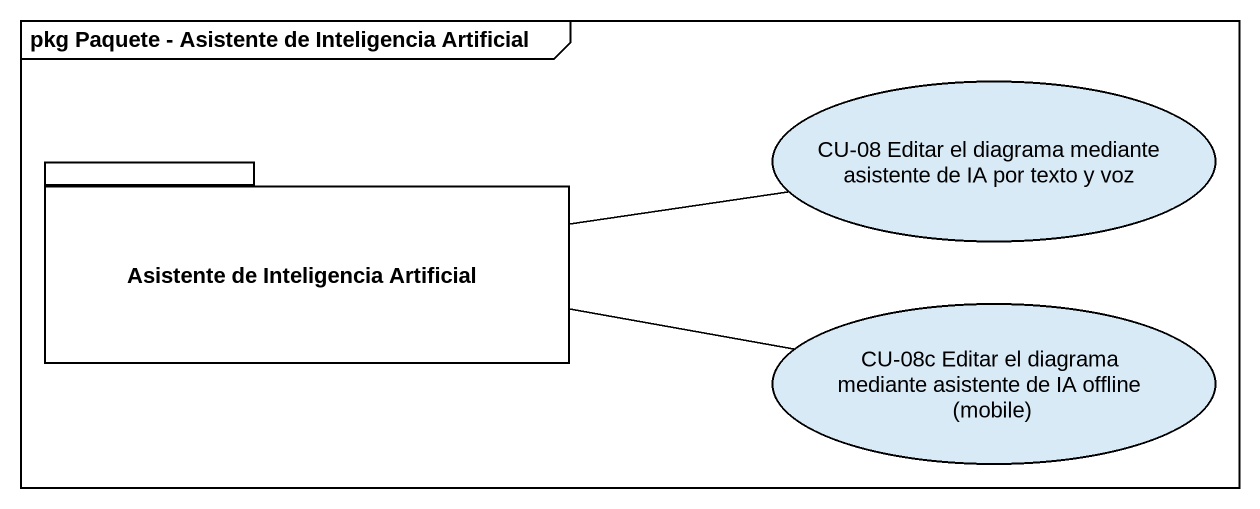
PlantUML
@startuml
mainframe pkg Paquete - Asistente de Inteligencia Artificial
usecase "CU-08 Editar el diagrama mediante asistente de IA por texto y voz" as CU_08_Editar_el_diagrama
package "Asistente de Inteligencia Artificial" as Asistente_de_Inteligencia {
}
usecase "CU-08c Editar el diagrama mediante asistente de IA offline (mobile)" as CU_08c_Editar_el_diagrama
Asistente_de_Inteligencia -right- CU_08_Editar_el_diagrama
Asistente_de_Inteligencia -right- CU_08c_Editar_el_diagrama
@enduml
